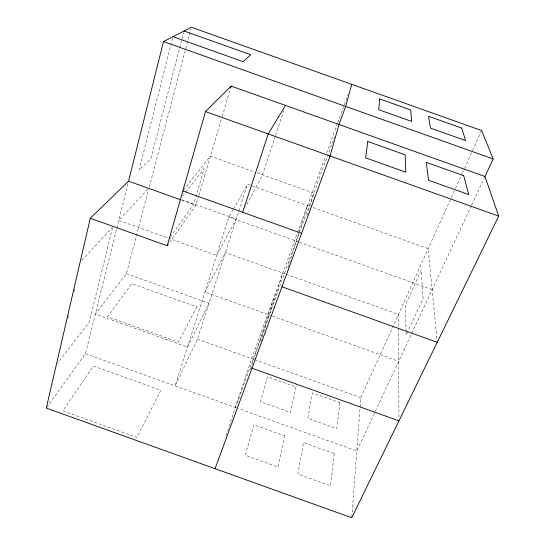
<?xml version="1.0" encoding="UTF-8"?>
<svg xmlns="http://www.w3.org/2000/svg" width="545" height="545" viewBox="0 0 545 545"><rect width="100%" height="100%" fill="white"/><g stroke="black" fill="none" stroke-linecap="round" stroke-linejoin="round"><path stroke-width="0.41" stroke-dasharray="2.73 2.04" d="M351.832 516.905L360.047 407.844M360.109 406.999L360.81 397.693L450.899 198.482M68.036 317.919L68.615 315.439M74.195 291.425L74.767 288.945M112.549 227.817L89.257 322.047L57.457 363.454M46.781 407.401L85.456 353.719L127.966 183.658M172.567 38.334L138.995 170.169L150.836 158.752L183.631 32.632M126.392 273.692L209.014 303.258L187.46 347.09L95.361 314.097L126.392 273.692L148.567 189.571M149.214 187.119L190.913 28.892M169.672 242.321L195.934 205.24L198.584 196.255M198.83 195.437L221.992 117.086M222.231 116.269L230.671 87.711M307.005 215.657L313.872 193.155L256.899 172.833M288.005 267.541L299.11 232.211M299.362 231.407L307.482 205.574M233.022 209.709L228.873 217.005L175.109 385.86L197.399 339.174L238.547 211.957M238.805 211.16L247.532 184.183L309.88 206.432M260.639 341.606L282.841 273.079M250.496 369.36L274.319 296.425M275.327 136.093L262.513 174.829L245.836 206.289M275.593 135.289L283.863 110.267M226.039 435.659L251.627 358.59L297.332 233.369M297.625 232.579L325.535 156.122M326.693 152.927L337.471 123.415M337.764 122.618L348.241 93.904M235.392 407.476L334.623 136.475M451.246 197.712L455.082 189.224M455.436 188.447L461.717 174.557M462.065 173.78L464.163 169.154M464.51 168.378L472.188 151.394M472.542 150.624L481.617 130.555M471.323 205.738L356.791 450.994L238.587 408.621M471.636 205.063L484.975 176.498M233.437 208.98L247.532 184.183M170.347 236.973L193.584 204.613L204.198 168.507L185.729 192.181M182.65 196.132L185.218 192.841M183.379 190.28L210.418 156.245L256.102 172.547M147.858 189.169L118.783 220.412L168.112 238.049M81.879 260.183L112.181 227.606M313.075 207.57L428.206 248.656L437.158 341.449M181.812 199.661L236.237 219.097L216.651 255.401L168.909 238.335M181.499 200.083L195.934 205.24M228.873 217.005L298.715 241.946M299.518 242.232L432.158 289.606M285.233 273.937L225.419 252.553L205.002 291.991L271.662 315.834M286.03 274.217L398.47 314.411L398.947 417.456M272.459 316.12L398.688 361.281M197.399 339.174L254.018 359.448M254.815 359.734L360.81 397.693M85.456 353.719L237.79 408.334M406.066 331.721L405.453 304.934L421.149 270.368L423.124 298.462L406.148 335.073L406.086 332.559M339.876 402.714L336.81 428.697L307.83 418.308L312.38 392.87L339.876 402.714M334.276 453.583L330.502 485.793L297.856 474.075L303.497 442.547L334.276 453.583M284.701 435.802L277.916 466.956L245.291 455.245L253.936 424.773L284.701 435.802M295.942 386.977L290.43 412.436L260.483 401.706L267.547 376.806L295.942 386.977M160.775 390.193L136.972 437.458L62.798 410.835L93.386 366.022L160.775 390.193M196.731 306.896L178.433 342.151L107.535 316.761L131.774 283.645L196.731 306.896"/><path stroke-width="0.82" d="M90.286 218.245L46.291 408.089L351.763 517.75L498.709 216.106L484.975 176.498L231.155 86.083L205.472 111.575L167.24 245.754L90.286 218.245L128.586 181.185L180.702 199.797M128.463 181.676L163.486 41.563L191.35 27.25L481.617 130.555L493.171 158.949L484.914 176.628M351.736 84.332L345.632 106.418L338.922 124.744M339.01 124.498L330.059 155.986L215.071 468.68M230.671 87.711L231.155 86.083M242.661 212.284L268.208 133.941L285.464 105.43M167.24 245.754L168.214 244.385M184.06 30.997L250.741 54.732L243.138 61.66L172.983 36.685M163.486 41.563L493.171 158.949M205.472 111.575L498.709 216.106M182.861 190.934L301.617 233.335M281.963 286.772L437.24 342.287M252.008 368.229L398.96 420.863M379.708 98.911L378.68 109.681L411.584 121.392L410.726 109.954L379.708 98.911M367.78 141.502L365.634 157.859L405.787 172.166L405.153 154.814L367.78 141.502M461.69 128.089L428.547 116.296L430.482 128.095L465.634 140.61L461.69 128.089M463.72 175.681L426.313 162.356L428.52 180.245L468.707 194.565L463.72 175.681"/></g></svg>
